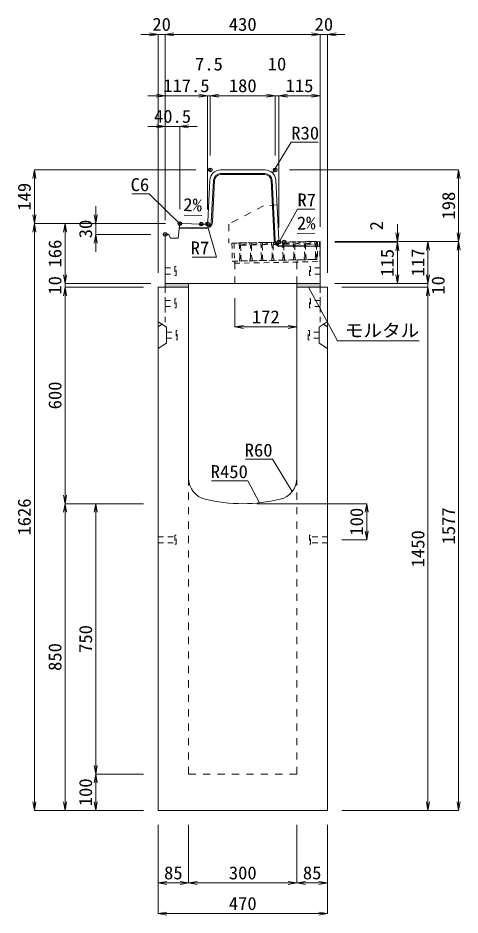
# Model space of a CAD drawing. Units: millimetres at full size. Extents: x -22536 to 51867, y -19720 to 38340.
# Drawn here: x 13776 to 15003, y -15460 to -12974 of the extents above; entities that cross this region are included whole.
import ezdxf
from ezdxf.enums import TextEntityAlignment as Align

# ---------------------------------------------------------------- set-up
doc = ezdxf.new("R2010")
doc.units = ezdxf.units.MM
doc.header["$LTSCALE"] = 20
doc.header["$PDMODE"] = 32
doc.header["$PDSIZE"] = 10
doc.linetypes.add('USER1', pattern=[2, 1, -1])
doc.linetypes.add('USER2', pattern=[1.35, 0.75, -0.6])
for name, color, linetype, lineweight in [('インサート', 3, 'USER2', 9), ('グレーチング', 7, 'USER2', 5), ('モルタル', 7, 'Continuous', 9), ('受枠', 3, 'USER2', 9), ('寸法線', 7, 'Continuous', 13), ('引出線', 4, 'Continuous', 13), ('本体', 2, 'Continuous', 13), ('目地', 132, 'Continuous', 5)]:
    doc.layers.add(name, color=color, linetype=linetype, lineweight=lineweight)
doc.layers.add('作業エリア', color=11, linetype='Continuous')
doc.styles.add('ＭＳ 明朝', font='')
doc.styles.get('ＭＳ 明朝').set_extended_font_data('MS Mincho')

# ---------------------------------------------------------------- blocks, each defined once
blk = doc.blocks.new('open_arrow')
at = {"color": 0, "linetype": 'Continuous', "lineweight": -2}
blk.add_lwpolyline([(7.5, 1.25), (0, 0), (7.5, -1.25)], dxfattribs=at)

msp = doc.modelspace()

# ---------------------------------------------------------------- hatches: boundary and pattern name
at = {"layer": 'モルタル'}
for points in [[(14250, -13720), (14250, -13710), (14185, -13710), (14185, -13720)], [(14615, -13720), (14615, -13710), (14550, -13710), (14550, -13720)]]:
    msp.add_hatch(color=256, dxfattribs=at).paths.add_polyline_path(points)

# ---------------------------------------------------------------- linework, layer by layer
at = {"layer": 'インサート'}
for p, q in [((14185, -13666.5), (14212, -13666.5)), ((14185, -13666.5), (14185, -13683.5)), ((14215, -13662.5), (14212, -13662.5)), ((14212, -13662.5), (14212, -13687.5)), ((14215, -13687.5), (14215, -13662.5)), ((14585, -13662.5), (14588, -13662.5)), ((14585, -13687.5), (14585, -13662.5)), ((14588, -13662.5), (14588, -13687.5)), ((14615, -13666.5), (14588, -13666.5)), ((14615, -13666.5), (14615, -13683.5)), ((14185, -13683.5), (14212, -13683.5)), ((14212, -13687.5), (14215, -13687.5)), ((14588, -13687.5), (14585, -13687.5)), ((14615, -13683.5), (14588, -13683.5)), ((14185, -13756.5), (14212, -13756.5)), ((14185, -13756.5), (14185, -13773.5)), ((14185, -13773.5), (14212, -13773.5)), ((14215, -13752.5), (14212, -13752.5)), ((14212, -13752.5), (14212, -13777.5)), ((14215, -13777.5), (14215, -13752.5)), ((14585, -13752.5), (14588, -13752.5)), ((14585, -13777.5), (14585, -13752.5)), ((14588, -13752.5), (14588, -13777.5)), ((14615, -13756.5), (14588, -13756.5)), ((14615, -13773.5), (14588, -13773.5)), ((14615, -13756.5), (14615, -13773.5)), ((14212, -13777.5), (14215, -13777.5)), ((14588, -13777.5), (14585, -13777.5)), ((14188.2, -13844.5), (14215.2, -13844.5)), ((14188.2, -13844.5), (14188.2, -13861.5)), ((14218.2, -13840.5), (14215.2, -13840.5)), ((14215.2, -13840.5), (14215.2, -13865.5)), ((14218.2, -13865.5), (14218.2, -13840.5)), ((14581.8, -13840.5), (14584.8, -13840.5)), ((14581.8, -13865.5), (14581.8, -13840.5)), ((14584.8, -13840.5), (14584.8, -13865.5)), ((14611.8, -13844.5), (14584.8, -13844.5)), ((14611.8, -13844.5), (14611.8, -13861.5)), ((14188.2, -13861.5), (14215.2, -13861.5)), ((14215.2, -13865.5), (14218.2, -13865.5)), ((14584.8, -13865.5), (14581.8, -13865.5)), ((14611.8, -13861.5), (14584.8, -13861.5)), ((14165, -14411.5), (14212, -14411.5)), ((14165, -14411.5), (14165, -14428.5)), ((14215, -14407.5), (14212, -14407.5)), ((14212, -14407.5), (14212, -14432.5)), ((14215, -14432.5), (14215, -14407.5)), ((14588, -14407.5), (14585, -14407.5)), ((14585, -14407.5), (14585, -14432.5)), ((14588, -14432.5), (14588, -14407.5)), ((14635, -14411.5), (14588, -14411.5)), ((14635, -14428.5), (14635, -14411.5)), ((14165, -14428.5), (14212, -14428.5)), ((14212, -14432.5), (14215, -14432.5)), ((14585, -14432.5), (14588, -14432.5)), ((14635, -14428.5), (14588, -14428.5))]:
    msp.add_line(p, q, dxfattribs=at)
at = {"layer": 'グレーチング'}
for p, q in [((14389.92, -13597.5), (14604.88, -13593.2)), ((14395.04, -13603.4), (14419.92, -13596.9)), ((14425.04, -13602.8), (14449.91, -13596.3)), ((14455.03, -13602.2), (14479.91, -13595.7)), ((14485.03, -13601.6), (14509.9, -13595.1)), ((14515.02, -13601), (14539.89, -13594.5)), ((14545.01, -13600.4), (14569.89, -13593.9)), ((14545.01, -13600.4), (14570.01, -13599.9)), ((14575.01, -13599.8), (14599.88, -13593.3)), ((14575.01, -13599.8), (14600, -13599.3)), ((14395.04, -13603.4), (14420.04, -13602.9)), ((14425.04, -13602.8), (14450.03, -13602.3)), ((14455.03, -13602.2), (14480.03, -13601.7)), ((14485.03, -13601.6), (14510.02, -13601.1)), ((14515.02, -13601), (14540.01, -13600.5)), ((14390.92, -13647.49), (14605.88, -13643.19))]:
    msp.add_line(p, q, dxfattribs=at)
for points in [[(14389.92, -13597.5), (14394.92, -13597.4), (14395.04, -13603.4), (14394.06, -13604.42), (14394.78, -13640.41), (14395.8, -13641.39), (14395.92, -13647.39), (14390.92, -13647.49), (14390.8, -13641.49), (14391.78, -13640.47), (14391.06, -13604.48), (14390.04, -13603.5)], [(14419.92, -13596.9), (14424.92, -13596.8), (14425.04, -13602.8), (14424.06, -13603.82), (14424.78, -13639.81), (14425.8, -13640.79), (14425.92, -13646.79), (14420.92, -13646.89), (14420.8, -13640.89), (14421.78, -13639.87), (14421.06, -13603.88), (14420.04, -13602.9)], [(14449.91, -13596.3), (14454.91, -13596.2), (14455.03, -13602.2), (14454.05, -13603.22), (14454.77, -13639.21), (14455.79, -13640.19), (14455.91, -13646.19), (14450.91, -13646.29), (14450.79, -13640.29), (14451.77, -13639.27), (14451.05, -13603.28), (14450.03, -13602.3)], [(14479.91, -13595.7), (14484.91, -13595.6), (14485.03, -13601.6), (14484.05, -13602.62), (14484.77, -13638.61), (14485.79, -13639.59), (14485.91, -13645.59), (14480.91, -13645.69), (14480.79, -13639.69), (14481.77, -13638.67), (14481.05, -13602.68), (14480.03, -13601.7)], [(14509.9, -13595.1), (14514.9, -13595), (14515.02, -13601), (14514.04, -13602.02), (14514.76, -13638.01), (14515.78, -13638.99), (14515.9, -13644.99), (14510.9, -13645.09), (14510.78, -13639.09), (14511.76, -13638.07), (14511.04, -13602.08), (14510.02, -13601.1)], [(14539.89, -13594.5), (14544.89, -13594.4), (14545.01, -13600.4), (14544.03, -13601.42), (14544.75, -13637.41), (14545.77, -13638.39), (14545.89, -13644.39), (14540.89, -13644.49), (14540.77, -13638.49), (14541.75, -13637.47), (14541.03, -13601.48), (14540.01, -13600.5)], [(14569.89, -13593.9), (14574.89, -13593.8), (14575.01, -13599.8), (14574.03, -13600.82), (14574.75, -13636.81), (14575.77, -13637.79), (14575.89, -13643.79), (14570.89, -13643.89), (14570.77, -13637.89), (14571.75, -13636.87), (14571.03, -13600.88), (14570.01, -13599.9)], [(14599.88, -13593.3), (14604.88, -13593.2), (14605, -13599.2), (14604.02, -13600.22), (14604.74, -13636.21), (14605.76, -13637.19), (14605.88, -13643.19), (14600.88, -13643.29), (14600.76, -13637.29), (14601.74, -13636.27), (14601.02, -13600.28), (14600, -13599.3)]]:
    msp.add_lwpolyline(points, close=True, dxfattribs=at)
at = {"layer": 'モルタル'}
for points in [[(14185, -13710), (14250, -13710), (14250, -13720), (14185, -13720)], [(14550, -13710), (14615, -13710), (14615, -13720), (14550, -13720)]]:
    msp.add_lwpolyline(points, close=True, dxfattribs=at)
at = {"layer": '作業エリア'}
for p in [(14310, -13395), (14490, -13395), (14225.5, -13543.81), (14285, -13545), (14302.5, -13545), (14185, -13573.81), (14500, -13595), (14515, -13595)]:
    msp.add_point(p, dxfattribs=at)
at = {"layer": '受枠'}
for p, q in [((14369.93, -13597.9), (14612.88, -13593.04)), ((14369.93, -13597.9), (14370.93, -13647.89)), ((14375.93, -13597.78), (14377.05, -13653.77)), ((14606.88, -13593.16), (14607.88, -13643.15)), ((14612.88, -13593.04), (14614, -13649.03)), ((14370.93, -13647.89), (14607.88, -13643.15)), ((14377.05, -13653.77), (14614, -13649.03)), ((14550.89, -13644.29), (14551.01, -13650.29))]:
    msp.add_line(p, q, dxfattribs=at)
at = {"layer": '寸法線'}
for p, q in [((14233, -13019.42), (14117, -13019.42)), ((14165, -13680), (14165, -13019.42)), ((14185, -13019.42), (14615, -13019.42)), ((14185, -13533.81), (14185, -13019.42)), ((14185, -13533.81), (14185, -13019.42)), ((14567, -13019.42), (14683, -13019.42)), ((14615, -13553), (14615, -13019.42)), ((14615, -13553), (14615, -13019.42)), ((14635, -13680), (14635, -13019.42)), ((14137, -13189.42), (14302.5, -13189.42)), ((14185, -13533.81), (14185, -13189.42)), ((14254.5, -13189.42), (14358, -13189.42)), ((14302.5, -13505), (14302.5, -13189.42)), ((14302.5, -13505), (14302.5, -13189.42)), ((14310, -13355), (14310, -13189.42)), ((14310, -13189.42), (14490, -13189.42)), ((14310, -13355), (14310, -13189.42)), ((14442, -13189.42), (14548, -13189.42)), ((14490, -13355), (14490, -13189.42)), ((14490, -13355), (14490, -13189.42)), ((14500, -13555), (14500, -13189.42)), ((14500, -13189.42), (14615, -13189.42)), ((14500, -13555), (14500, -13189.42)), ((14615, -13553), (14615, -13189.42)), ((14137, -13274.42), (14273.5, -13274.42)), ((14185, -13533.81), (14185, -13274.42)), ((14225.5, -13503.81), (14225.5, -13274.42)), ((13822.06, -13395), (13822.06, -13543.81)), ((14270, -13395), (13822.06, -13395)), ((14530, -13395), (14998.78, -13395)), ((14998.78, -13395), (14998.78, -13593)), ((13992.06, -13495.81), (13992.06, -13621.81)), ((14185.5, -13543.81), (13822.06, -13543.81)), ((13822.06, -15170), (13822.06, -13543.81)), ((14185.5, -13543.81), (13822.06, -13543.81)), ((13907.06, -13543.81), (13907.06, -13710)), ((14185.5, -13543.81), (13907.06, -13543.81)), ((14185.5, -13543.81), (13992.06, -13543.81)), ((14828.78, -13545), (14828.78, -13643)), ((14145, -13573.81), (13992.06, -13573.81)), ((14655, -13593), (14828.78, -13593)), ((14655, -13593), (14913.78, -13593)), ((14655, -13593), (14998.78, -13593)), ((14655, -13593), (14998.78, -13593)), ((14655, -13595), (14828.78, -13595)), ((14655, -13595), (14828.78, -13595)), ((14828.78, -13595), (14828.78, -13710)), ((14913.78, -13593), (14913.78, -13710)), ((14998.78, -13593), (14998.78, -15170)), ((13907.06, -13662), (13907.06, -13768)), ((14913.78, -13662), (14913.78, -13768)), ((14145, -13710), (13907.06, -13710)), ((14145, -13710), (13907.06, -13710)), ((14125, -13720), (13907.06, -13720)), ((13907.06, -13720), (13907.06, -14320)), ((14125, -13720), (13907.06, -13720)), ((14655, -13710), (14828.78, -13710)), ((14655, -13710), (14913.78, -13710)), ((14655, -13710), (14913.78, -13710)), ((14675, -13720), (14913.78, -13720)), ((14675, -13720), (14913.78, -13720)), ((14913.78, -13720), (14913.78, -15170)), ((14378, -13750), (14378, -13830.23)), ((14378, -13830.23), (14550, -13830.23)), ((14125, -14320), (13907.06, -14320)), ((13907.06, -15170), (13907.06, -14320)), ((14125, -14320), (13907.06, -14320)), ((13992.06, -14320), (13992.06, -15070)), ((14125, -14320), (13992.06, -14320)), ((14440, -14320), (14743.78, -14320)), ((14743.78, -14320), (14743.78, -14420)), ((14675, -14420), (14743.78, -14420)), ((14125, -15070), (13992.06, -15070)), ((13992.06, -15070), (13992.06, -15170)), ((14125, -15070), (13992.06, -15070)), ((14125, -15170), (13822.06, -15170)), ((14125, -15170), (13907.06, -15170)), ((14125, -15170), (13992.06, -15170)), ((14675, -15170), (14913.78, -15170)), ((14675, -15170), (14998.78, -15170)), ((14165, -15210), (14165, -15371.16)), ((14165, -15210), (14165, -15456.16)), ((14250, -15210), (14250, -15371.16)), ((14250, -15210), (14250, -15371.16)), ((14550, -15210), (14550, -15371.16)), ((14550, -15210), (14550, -15371.16)), ((14635, -15210), (14635, -15371.16)), ((14635, -15210), (14635, -15456.16)), ((14165, -15371.16), (14250, -15371.16)), ((14250, -15371.16), (14550, -15371.16)), ((14550, -15371.16), (14635, -15371.16)), ((14165, -15456.16), (14635, -15456.16))]:
    msp.add_line(p, q, dxfattribs=at)
at = {"layer": '引出線'}
for points in [[(14482.14, -13403.26), (14534.6, -13317.93), (14609.27, -13317.93)], [(14228.13, -13546.85), (14140.5, -13461.04), (14092.16, -13461.04)], [(14286.1, -13520.96), (14237.36, -13519.98), (14286.11, -13520.96)], [(14501.83, -13593.07), (14551.86, -13503.47), (14599.79, -13503.47)], [(14300.67, -13543.07), (14327.18, -13636.44), (14259.25, -13636.44)], [(14550.86, -13571.41), (14599.57, -13570.44), (14550.83, -13571.41)], [(14582.5, -13720), (14663.13, -13869.03), (14889.05, -13869.03)], [(14537.07, -14286.68), (14482.66, -14196.79), (14407.98, -14196.79)], [(14446.44, -14317.6), (14414.22, -14256.45), (14313.21, -14256.45)]]:
    msp.add_lwpolyline(points, dxfattribs=at)
at = {"layer": '本体'}
for p, q in [((14338.54, -13395), (14461.46, -13395)), ((14302.83, -13538.35), (14308.57, -13423.5)), ((14499.67, -13588.35), (14491.43, -13423.5)), ((14224.76, -13549.76), (14220.5, -13583.81)), ((14224.76, -13549.76), (14231.5, -13543.93)), ((14231.5, -13543.93), (14285, -13545)), ((14285, -13545), (14295.84, -13545)), ((14185, -13710), (14185, -13573.81)), ((14195, -13573.81), (14185, -13573.81)), ((14200, -13583.81), (14195, -13573.81)), ((14220.5, -13583.81), (14200, -13583.81)), ((14515, -13595), (14506.66, -13595)), ((14615, -13593), (14515, -13595)), ((14615, -13710), (14615, -13593)), ((14165, -13720), (14165, -15170)), ((14165, -13720), (14250, -13720)), ((14185, -13710), (14615, -13710)), ((14250, -13720), (14250, -14249.47)), ((14550, -13720), (14635, -13720)), ((14550, -13720), (14550, -14249.47)), ((14635, -13720), (14635, -15170)), ((14165, -15170), (14635, -15170))]:
    msp.add_line(p, q, dxfattribs=at)
at = {"layer": '本体', "linetype": 'USER1'}
for p, q in [((14458, -13495), (14361, -13545)), ((14494.85, -13492), (14458, -13495)), ((14361, -13545), (14361, -13598.08)), ((14515, -13595), (14361, -13598.08)), ((14378, -13710), (14378, -13647.75)), ((14550, -13710), (14550, -13644.31))]:
    msp.add_line(p, q, dxfattribs=at)
at = {"layer": '本体', "linetype": 'USER2', "lineweight": 9}
for p, q in [((14185, -13817), (14185, -13720)), ((14615, -13817), (14615, -13720)), ((14165, -13829.5), (14185, -13817)), ((14635, -13829.5), (14615, -13817))]:
    msp.add_line(p, q, dxfattribs=at)
at = {"layer": '本体', "lineweight": 9}
for p, q in [((14165, -13816), (14188.2, -13830.5)), ((14634.58, -13816.26), (14611.8, -13830.5)), ((14188.2, -13830.5), (14188.2, -13875.5)), ((14611.8, -13830.5), (14611.8, -13875.5)), ((14188.2, -13875.5), (14165, -13890)), ((14611.8, -13875.5), (14635, -13890))]:
    msp.add_line(p, q, dxfattribs=at)
at = {"layer": '本体', "linetype": 'USER1', "lineweight": 15}
for p, q in [((14250, -14249.47), (14250, -15070)), ((14550, -14249.47), (14550, -15070)), ((14250, -15070), (14550, -15070))]:
    msp.add_line(p, q, dxfattribs=at)
at = {"layer": '本体'}
for centre, radius, start, end in [((14338.54, -13425), 30, 90, 177.13759), ((14461.46, -13425), 30, 2.86241, 90), ((14295.84, -13538), 7, 270, 357.13759), ((14506.66, -13588), 7, 182.86241, 270), ((14310, -14249.47), 60, 180, 256.65764), ((14490, -14249.47), 60, 283.34236, 0), ((14400, -13870), 450, 256.65764, 283.34236)]:
    msp.add_arc(centre, radius, start, end, dxfattribs=at)
at = {"layer": '目地'}
for p, q in [((14312.81, -13539.06), (14318.56, -13424)), ((14315.81, -13539.21), (14321.56, -13424.15)), ((14338.54, -13405), (14461.46, -13405)), ((14338.54, -13408), (14461.46, -13408)), ((14478.44, -13424.15), (14486.69, -13589.16)), ((14481.44, -13424), (14489.69, -13589.01)), ((14223.88, -13556.78), (14295.43, -13558.21)), ((14224.25, -13553.79), (14295.49, -13555.21)), ((14507.01, -13605.16), (14615, -13603)), ((14507.07, -13608.16), (14615, -13606))]:
    msp.add_line(p, q, dxfattribs=at)
for centre, radius, start, end in [((14338.54, -13425), 20, 90, 177.13759), ((14338.54, -13425), 17, 90, 177.13759), ((14461.46, -13425), 20, 2.86241, 90), ((14461.46, -13425), 17, 2.86241, 90), ((14295.83, -13538.22), 20, 268.85424, 357.13759), ((14295.83, -13538.22), 17, 268.85424, 357.13759), ((14506.67, -13588.17), 20, 182.86241, 271.14576), ((14506.67, -13588.17), 17, 182.86241, 271.14576)]:
    msp.add_arc(centre, radius, start, end, dxfattribs=at)

# ---------------------------------------------------------------- block references
at = {"layer": '寸法線', "xscale": 3.2, "yscale": 3.2}
for p, rotation in [((14165, -13019.42), 180), ((14615, -13019.42), 180), ((14615, -13019.42), 180), ((14185, -13189.42), 180), ((14302.5, -13189.42), 180), ((14302.5, -13189.42), 180), ((14490, -13189.42), 180), ((14490, -13189.42), 180), ((14615, -13189.42), 180), ((14185, -13274.42), 180), ((13822.06, -13395), 270), ((14998.78, -13395), 270), ((13822.06, -13543.81), 90), ((13992.06, -13543.81), 90), ((13822.06, -13543.81), 270), ((13907.06, -13543.81), 270), ((13992.06, -13573.81), 270), ((14828.78, -13593), 90), ((14998.78, -13593), 90), ((14828.78, -13595), 270), ((14828.78, -13595), 270), ((14913.78, -13593), 270), ((14998.78, -13593), 270), ((13907.06, -13710), 90), ((13907.06, -13710), 90), ((14828.78, -13710), 90), ((14913.78, -13710), 90), ((14913.78, -13710), 90), ((13907.06, -13720), 270), ((13907.06, -13720), 270), ((14913.78, -13720), 270), ((14913.78, -13720), 270), ((14550, -13830.23), 180), ((13907.06, -14320), 90), ((13907.06, -14320), 270), ((13992.06, -14320), 270), ((14743.78, -14320), 270), ((14743.78, -14420), 90), ((13992.06, -15070), 90), ((13992.06, -15070), 270), ((13822.06, -15170), 90), ((13907.06, -15170), 90), ((13992.06, -15170), 90), ((14913.78, -15170), 90), ((14998.78, -15170), 90), ((14250, -15371.16), 180), ((14550, -15371.16), 180), ((14635, -15371.16), 180), ((14635, -15456.16), 180)]:
    msp.add_blockref('open_arrow', p, dxfattribs=dict(at, rotation=rotation))
for p in [(14185, -13019.42), (14185, -13019.42), (14635, -13019.42), (14310, -13189.42), (14310, -13189.42), (14500, -13189.42), (14500, -13189.42), (14225.5, -13274.42), (14378, -13830.23), (14165, -15371.16), (14250, -15371.16), (14550, -15371.16), (14165, -15456.16)]:
    msp.add_blockref('open_arrow', p, dxfattribs=at)
at = {"layer": '引出線', "xscale": 0.0533, "yscale": 0.0533}
for p, rotation in [((14482.14, -13403.26), 58.4), ((14286.1, -13520.96), 178.9), ((14228.13, -13546.85), 135.6), ((14300.67, -13543.07), 285.9), ((14550.86, -13571.41), 1.1), ((14501.83, -13593.07), 60.8), ((14582.5, -13720), 298.4), ((14537.07, -14286.68), 121.2), ((14446.44, -14317.6), 117.8)]:
    msp.add_blockref('open_arrow', p, dxfattribs=dict(at, rotation=rotation))

# ---------------------------------------------------------------- texts
at = {"layer": '寸法線', "style": 'ＭＳ 明朝', "width": 1.05}
for s, p in [('20', (14175, -12991.42)), ('430', (14400, -12991.42)), ('20', (14625, -12991.42)), ('7.5', (14306.25, -13101.42)), ('10', (14495, -13101.42)), ('117.5', (14243.75, -13161.42)), ('180', (14400, -13161.42)), ('115', (14557.5, -13161.42)), ('40.5', (14205.25, -13246.42)), ('172', (14464, -13802.23)), ('85', (14207.5, -15343.16)), ('300', (14400, -15343.16)), ('85', (14592.5, -15343.16)), ('470', (14400, -15428.16))]:
    msp.add_text(s, height=36.03, dxfattribs=at).set_placement(p, align=Align.MIDDLE_CENTER)
for s, p in [('149', (13794.06, -13469.41)), ('198', (14970.78, -13494)), ('30', (13964.06, -13558.81)), ('2', (14770.78, -13549.66)), ('166', (13879.06, -13626.91)), ('115', (14800.78, -13652.5)), ('117', (14885.78, -13651.5)), ('10', (13879.06, -13715)), ('10', (14941.78, -13715)), ('600', (13879.06, -14020)), ('1626', (13794.06, -14356.91)), ('100', (14715.78, -14370)), ('1577', (14970.78, -14381.5)), ('1450', (14885.78, -14445)), ('750', (13964.06, -14695)), ('850', (13879.06, -14745)), ('100', (13964.06, -15120))]:
    msp.add_text(s, height=36.03, rotation=90, dxfattribs=at).set_placement(p, align=Align.MIDDLE_CENTER)
at = {"layer": '引出線', "style": 'ＭＳ 明朝', "width": 1.05}
for s, p in [('R30', (14534.6, -13274.73)), ('R7', (14551.86, -13460.27)), ('モルタル', (14683.13, -13821.92))]:
    msp.add_text(s, height=36.03, dxfattribs=at).set_placement(p, align=Align.TOP_LEFT)
for s, p in [('C6', (14140.5, -13417.84)), ('R7', (14307.18, -13593.24)), ('R60', (14482.66, -14153.59)), ('R450', (14414.22, -14213.25))]:
    msp.add_text(s, height=36.03, dxfattribs=at).set_placement(p, align=Align.TOP_RIGHT)
msp.add_text('2%', height=36.03, rotation=358.854, dxfattribs=at).set_placement((14287.05, -13474.06), align=Align.TOP_RIGHT)
msp.add_text('2%', height=36.03, rotation=1.146, dxfattribs=at).set_placement((14549.89, -13524.52), align=Align.TOP_LEFT)

doc.saveas('drawing.dxf')
